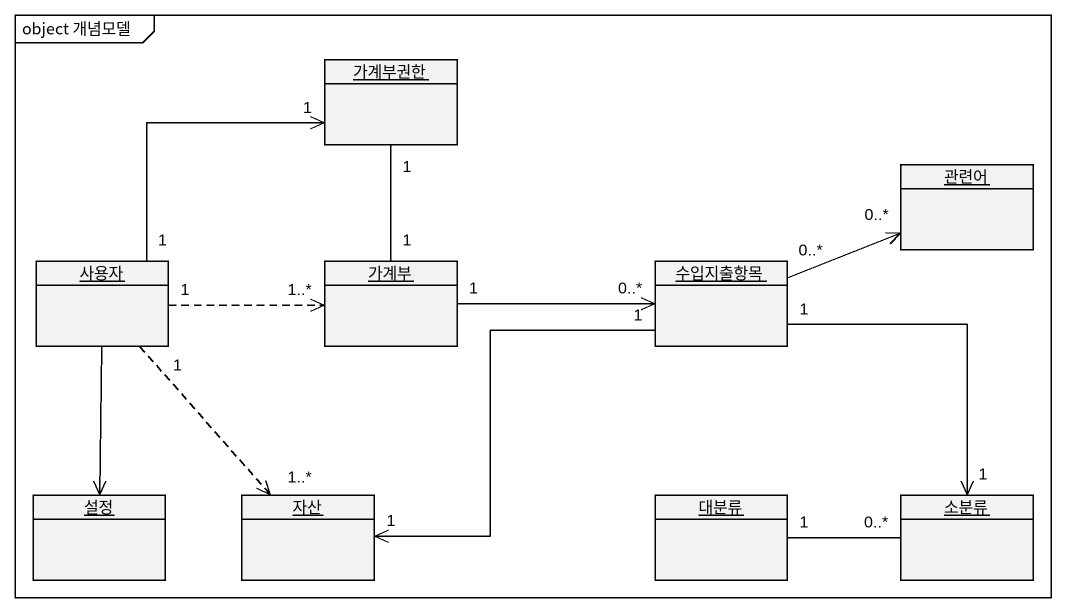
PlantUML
@startuml
mainframe object 개념모델
hide circle
hide empty members
object 가계부권한
object 관련어
object 사용자
object 가계부
object 수입지출항목
object 설정
object 자산
object 대분류
object 소분류
가계부권한 "1" -- "1" 가계부
사용자 "1" -up-> "1" 가계부권한
사용자 "1" .right.> "1..*" 가계부
사용자 --> 설정
사용자 "1" ..> "1..*" 자산
가계부 "1" -right-> "0..*" 수입지출항목
수입지출항목 "0..*" -right-> "0..*" 관련어
수입지출항목 "1" -left-> "1" 자산
수입지출항목 "1" --> "1" 소분류
대분류 "1" -right- "0..*" 소분류
@enduml
